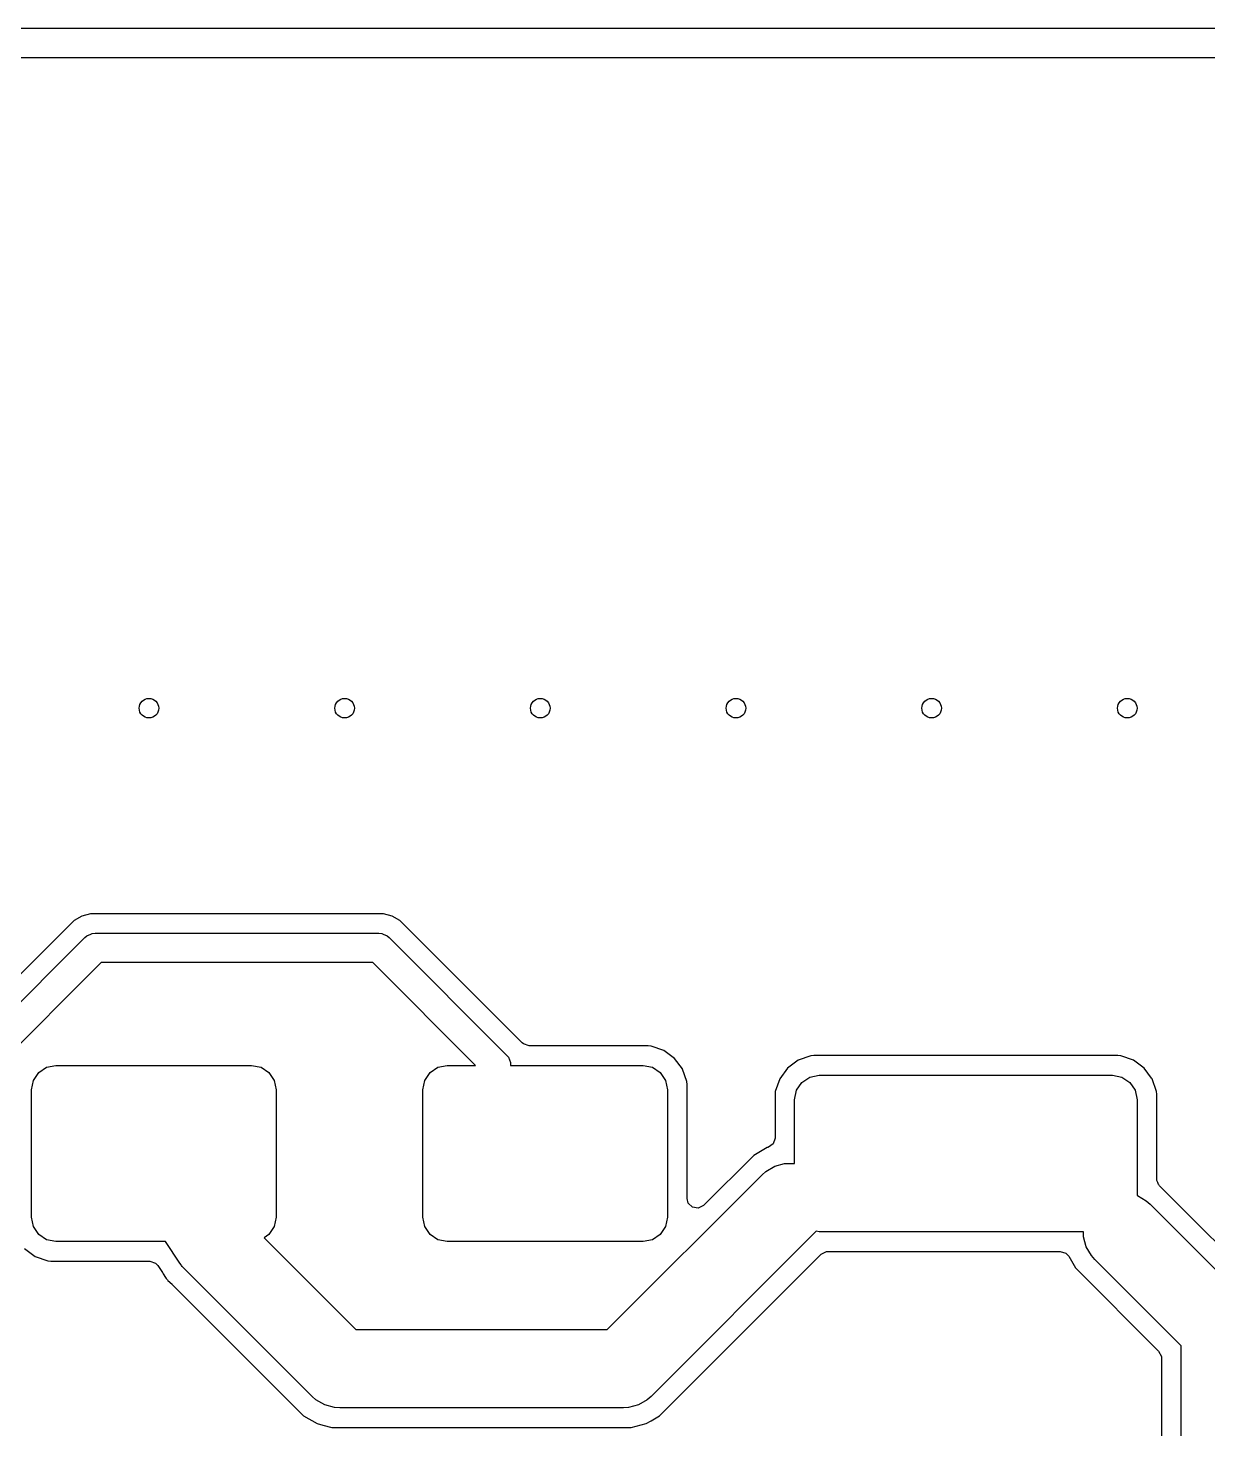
# Model space of a CAD drawing. Header units: millimetres. Extents: x 103.8 to 193.7, y -116.2 to -61.3.
# Drawn here: x 162.51 to 174.57, y -75.61 to -61.3 of the extents above; entities that cross this region are included whole.
import ezdxf

# ---------------------------------------------------------------- set-up
doc = ezdxf.new("R2010")
doc.units = ezdxf.units.MM
doc.layers.add('Edge.Cuts', color=254, linetype='CONTINUOUS', true_color=0xd0d2cd)
doc.layers.add('F.Cu', color=13, linetype='CONTINUOUS', true_color=0xc83434)

msp = doc.modelspace()

# ---------------------------------------------------------------- linework, layer by layer
at = {"layer": 'Edge.Cuts', "linetype": 'CONTINUOUS'}
msp.add_line((103.8, -61.3), (193.7, -61.3), dxfattribs=at)
at = {"layer": 'F.Cu', "linetype": 'CONTINUOUS'}
for p, q in [((104.1995, -61.6005), (193.3005, -61.6005)), ((162.984785, -70.419532), (162.309661, -71.094654)), ((162.985868, -70.418907), (162.984785, -70.419532)), ((163.064712, -70.373386), (162.985868, -70.418907)), ((163.153856, -70.3495), (163.064712, -70.373386)), ((166.146144, -70.3495), (163.153856, -70.3495)), ((166.235288, -70.373386), (166.146144, -70.3495)), ((166.315212, -70.41953), (166.235288, -70.373386)), ((167.56619, -71.670509), (166.315212, -70.41953)), ((163.116665, -70.575279), (163.156645, -70.558719)), ((163.156645, -70.558719), (163.170736, -70.552882)), ((163.170736, -70.552882), (163.2, -70.55)), ((163.2, -70.55), (166.1, -70.55)), ((166.1, -70.55), (166.129264, -70.552882)), ((166.129264, -70.552882), (166.143355, -70.558719)), ((166.143355, -70.558719), (166.183335, -70.575279)), ((161.493934, -72.193934), (163.093934, -70.593934)), ((163.093934, -70.593934), (163.116665, -70.575279)), ((166.183335, -70.575279), (166.206066, -70.593934)), ((166.206066, -70.593934), (167.406066, -71.793934)), ((163.262132, -70.85), (161.747676, -72.364455)), ((166.037868, -70.85), (163.262132, -70.85)), ((167.087868, -71.9), (166.037868, -70.85)), ((167.577997, -71.680593), (167.56619, -71.670509)), ((167.636188, -71.6995), (167.577997, -71.680593)), ((168.854266, -71.6995), (167.636188, -71.6995)), ((168.854274, -71.6995), (168.854266, -71.6995)), ((168.884694, -71.702353), (168.854274, -71.6995)), ((168.884703, -71.702355), (168.884694, -71.702353)), ((169.012883, -71.747207), (168.884703, -71.702355)), ((167.406066, -71.793934), (167.424721, -71.816664)), ((167.424721, -71.816664), (167.447118, -71.870737)), ((169.122144, -71.827845), (169.012883, -71.747207)), ((169.122146, -71.827847), (169.122144, -71.827845)), ((169.12215, -71.82785), (169.122146, -71.827847)), ((169.122152, -71.827853), (169.12215, -71.82785)), ((169.122154, -71.827855), (169.122152, -71.827853)), ((169.202308, -71.936461), (169.122154, -71.827855)), ((170.387116, -71.847207), (170.277855, -71.927845)), ((170.515296, -71.802355), (170.387116, -71.847207)), ((170.515305, -71.802353), (170.515296, -71.802355)), ((170.545725, -71.7995), (170.515305, -71.802353)), ((170.545734, -71.7995), (170.545725, -71.7995)), ((173.654266, -71.7995), (170.545734, -71.7995)), ((173.654274, -71.7995), (173.654266, -71.7995)), ((173.684694, -71.802353), (173.654274, -71.7995)), ((173.684703, -71.802355), (173.684694, -71.802353)), ((173.812883, -71.847207), (173.684703, -71.802355)), ((173.922144, -71.927845), (173.812883, -71.847207)), ((162.56903, -72.054329), (162.623223, -71.973223)), ((162.623223, -71.973223), (162.704329, -71.91903)), ((162.704329, -71.91903), (162.8, -71.9)), ((162.8, -71.9), (164.8, -71.9)), ((164.8, -71.9), (164.895671, -71.91903)), ((164.895671, -71.91903), (164.976777, -71.973223)), ((164.976777, -71.973223), (165.03097, -72.054329)), ((166.56903, -72.054329), (166.623223, -71.973223)), ((166.623223, -71.973223), (166.704329, -71.91903)), ((166.704329, -71.91903), (166.8, -71.9)), ((166.8, -71.9), (167.087868, -71.9)), ((167.447118, -71.870737), (167.447118, -71.9)), ((167.447118, -71.9), (168.8, -71.9)), ((168.8, -71.9), (168.895671, -71.91903)), ((168.895671, -71.91903), (168.976777, -71.973223)), ((168.976777, -71.973223), (169.03097, -72.054329)), ((169.202793, -71.937118), (169.202308, -71.936461)), ((169.247646, -72.065301), (169.202793, -71.937118)), ((170.277845, -71.927855), (170.197207, -72.037116)), ((170.277855, -71.927845), (170.277845, -71.927855)), ((170.504329, -72.01903), (170.6, -72)), ((170.6, -72), (173.6, -72)), ((173.6, -72), (173.695671, -72.01903)), ((173.922146, -71.927847), (173.922144, -71.927845)), ((173.92215, -71.92785), (173.922146, -71.927847)), ((173.922152, -71.927853), (173.92215, -71.92785)), ((173.922154, -71.927855), (173.922152, -71.927853)), ((173.996957, -72.029211), (173.922154, -71.927855)), ((162.55, -72.15), (162.56903, -72.054329)), ((165.03097, -72.054329), (165.05, -72.15)), ((166.55, -72.15), (166.56903, -72.054329)), ((169.03097, -72.054329), (169.05, -72.15)), ((169.25045, -72.095206), (169.247646, -72.065301)), ((169.250499, -72.095725), (169.25045, -72.095206)), ((169.2505, -72.095727), (169.250499, -72.095725)), ((169.2505, -73.261257), (169.2505, -72.095727)), ((170.197207, -72.037116), (170.152355, -72.165296)), ((170.36903, -72.154329), (170.423223, -72.073223)), ((170.423223, -72.073223), (170.504329, -72.01903)), ((173.695671, -72.01903), (173.776777, -72.073223)), ((173.776777, -72.073223), (173.83097, -72.154329)), ((174.002793, -72.037118), (173.996957, -72.029211)), ((174.047646, -72.165301), (174.002793, -72.037118)), ((162.55, -73.45), (162.55, -72.15)), ((165.05, -72.15), (165.05, -73.45)), ((166.55, -73.45), (166.55, -72.15)), ((169.05, -72.15), (169.05, -73.45)), ((170.152353, -72.165305), (170.1495, -72.195725)), ((170.1495, -72.195725), (170.1495, -72.642677)), ((170.152355, -72.165296), (170.152353, -72.165305)), ((170.35, -72.25), (170.36903, -72.154329)), ((170.35, -72.903422), (170.35, -72.25)), ((173.83097, -72.154329), (173.85, -72.25)), ((173.85, -72.25), (173.85, -73.229624)), ((174.050473, -72.195445), (174.047646, -72.165301)), ((174.050499, -72.195725), (174.050473, -72.195445)), ((174.0505, -72.195727), (174.050499, -72.195725)), ((174.0505, -72.202175), (174.0505, -72.195727)), ((174.0505, -73.060257), (174.0505, -72.202175)), ((170.130593, -72.700868), (170.081093, -72.736832)), ((170.1495, -72.642677), (170.130593, -72.700868)), ((169.931288, -72.819477), (169.419504, -73.331261)), ((170.068211, -72.740424), (169.931288, -72.819477)), ((170.068216, -72.740422), (170.068211, -72.740424)), ((170.076125, -72.738303), (170.068216, -72.740422)), ((170.081093, -72.736832), (170.076125, -72.738303)), ((170.017157, -73.017157), (170.056495, -72.982659)), ((170.056495, -72.982659), (170.146926, -72.930448)), ((170.146926, -72.930448), (170.24779, -72.903422)), ((170.24779, -72.903422), (170.35, -72.903422)), ((168.434314, -74.6), (170.017157, -73.017157)), ((174.051719, -73.075744), (174.0505, -73.060257)), ((174.062243, -73.096399), (174.051719, -73.075744)), ((174.069407, -73.118448), (174.062243, -73.096399)), ((174.075869, -73.123143), (174.069407, -73.118448)), ((174.079495, -73.13026), (174.075869, -73.123143)), ((174.347059, -73.397824), (174.079495, -73.13026)), ((169.26129, -73.306202), (169.2505, -73.261257)), ((173.85, -73.229624), (173.853074, -73.230448)), ((173.853074, -73.230448), (173.943505, -73.282659)), ((173.943505, -73.282659), (173.982843, -73.317157)), ((169.304555, -73.349467), (169.26129, -73.306202)), ((169.364987, -73.359038), (169.304555, -73.349467)), ((169.419504, -73.331261), (169.364987, -73.359038)), ((173.982843, -73.317157), (174.982843, -74.317158)), ((175.18052, -74.231284), (174.347059, -73.397824)), ((162.56903, -73.545671), (162.55, -73.45)), ((162.623223, -73.626777), (162.56903, -73.545671)), ((165.03097, -73.545671), (164.976777, -73.626777)), ((165.05, -73.45), (165.03097, -73.545671)), ((166.56903, -73.545671), (166.55, -73.45)), ((166.623223, -73.626777), (166.56903, -73.545671)), ((169.03097, -73.545671), (168.976777, -73.626777)), ((169.05, -73.45), (169.03097, -73.545671)), ((162.704329, -73.68097), (162.623223, -73.626777)), ((162.8, -73.7), (162.704329, -73.68097)), ((163.91926, -73.7), (162.8, -73.7)), ((164.06718, -73.92188), (163.91926, -73.7)), ((164.976777, -73.626777), (164.926234, -73.660548)), ((164.926234, -73.660548), (165.865685, -74.6)), ((166.704329, -73.68097), (166.623223, -73.626777)), ((166.8, -73.7), (166.704329, -73.68097)), ((168.8, -73.7), (166.8, -73.7)), ((168.895671, -73.68097), (168.8, -73.7)), ((170.571379, -73.594306), (168.882843, -75.282843)), ((168.976777, -73.626777), (168.895671, -73.68097)), ((170.6, -73.6), (170.571379, -73.594306)), ((173.303422, -73.6), (170.6, -73.6)), ((173.303422, -73.65221), (173.303422, -73.6)), ((173.330448, -73.753074), (173.303422, -73.65221)), ((162.477855, -73.772154), (162.587116, -73.852792)), ((162.587116, -73.852792), (162.587117, -73.852792)), ((162.587117, -73.852792), (162.587118, -73.852793)), ((162.587118, -73.852793), (162.715301, -73.897646)), ((169.080521, -75.368713), (170.619739, -73.829496)), ((170.619739, -73.829496), (170.674256, -73.801719)), ((170.674256, -73.801719), (170.689743, -73.8005)), ((170.689743, -73.8005), (173.065203, -73.8005)), ((173.065203, -73.8005), (173.123394, -73.819407)), ((173.123394, -73.819407), (173.150939, -73.85)), ((173.150939, -73.85), (173.219477, -73.968711)), ((173.382659, -73.843505), (173.330448, -73.753074)), ((173.417157, -73.882843), (173.382659, -73.843505)), ((162.715301, -73.897646), (162.745725, -73.900499)), ((162.745725, -73.900499), (162.745727, -73.9005)), ((162.745727, -73.9005), (162.745734, -73.9005)), ((162.745734, -73.9005), (163.758973, -73.9005)), ((163.758973, -73.9005), (163.817164, -73.919407)), ((163.817164, -73.919407), (163.841346, -73.944585)), ((163.841346, -73.944585), (163.887856, -74.014351)), ((164.079352, -73.937777), (164.06718, -73.92188)), ((164.082659, -73.943505), (164.079352, -73.937777)), ((164.091156, -73.953195), (164.082659, -73.943505)), ((164.098988, -73.963423), (164.091156, -73.953195)), ((164.103952, -73.967786), (164.098988, -73.963423)), ((164.117157, -73.982843), (164.103952, -73.967786)), ((165.417158, -75.282843), (164.117157, -73.982843)), ((173.219477, -73.968711), (173.219479, -73.968713)), ((173.219479, -73.968713), (173.219481, -73.968716)), ((173.219481, -73.968716), (174.070505, -74.81974)), ((174.3, -74.765685), (173.417157, -73.882843)), ((163.887856, -74.014351), (163.891211, -74.019752)), ((163.891211, -74.019752), (163.897109, -74.029967)), ((163.897109, -74.029967), (163.91948, -74.068715)), ((163.91948, -74.068715), (163.926409, -74.075644)), ((163.926409, -74.075644), (163.938774, -74.090728)), ((163.938774, -74.090728), (163.943856, -74.098351)), ((163.943856, -74.098351), (163.944206, -74.098875)), ((163.944206, -74.098875), (163.944209, -74.098879)), ((163.944209, -74.098879), (163.986658, -74.136185)), ((163.986658, -74.136185), (163.991308, -74.140543)), ((163.991308, -74.140543), (165.331284, -75.48052)), ((165.865685, -74.6), (168.434314, -74.6)), ((174.070505, -74.81974), (174.098281, -74.874255)), ((174.3, -79), (174.3, -74.765685)), ((174.098281, -74.874255), (174.0995, -74.889742)), ((174.0995, -74.889742), (174.0995, -78.943165)), ((165.456495, -75.317341), (165.417158, -75.282843)), ((168.882843, -75.282843), (168.843505, -75.317341)), ((165.546926, -75.369552), (165.456495, -75.317341)), ((165.64779, -75.396578), (165.546926, -75.369552)), ((165.7, -75.4), (165.64779, -75.396578)), ((168.6, -75.4), (165.7, -75.4)), ((168.65221, -75.396578), (168.6, -75.4)), ((168.753074, -75.369552), (168.65221, -75.396578)), ((168.843505, -75.317341), (168.753074, -75.369552)), ((168.968716, -75.48052), (169.08052, -75.368716)), ((169.08052, -75.368716), (169.080521, -75.368713)), ((165.331284, -75.48052), (165.468216, -75.559577)), ((165.468216, -75.559577), (165.468218, -75.559577)), ((165.468218, -75.559577), (165.468219, -75.559578)), ((165.468219, -75.559578), (165.527636, -75.575499)), ((165.527636, -75.575499), (165.62094, -75.6005)), ((168.679057, -75.600501), (168.831785, -75.559577)), ((168.831785, -75.559577), (168.881904, -75.530639)), ((168.881904, -75.530639), (168.968716, -75.48052)), ((165.62094, -75.6005), (165.620942, -75.600501)), ((165.620942, -75.600501), (165.620943, -75.600501)), ((165.620943, -75.600501), (165.785121, -75.600501)), ((165.785121, -75.600501), (165.785137, -75.6005)), ((165.785137, -75.6005), (168.514864, -75.6005)), ((168.514864, -75.6005), (168.51488, -75.600501)), ((168.51488, -75.600501), (168.520943, -75.600501)), ((168.520943, -75.600501), (168.679056, -75.600501)), ((168.679056, -75.600501), (168.679057, -75.600501))]:
    msp.add_line(p, q, dxfattribs=at)
at = {"layer": 'F.Cu'}
for centre in [(163.75, -68.25), (163.75, -68.25), (165.75, -68.25), (165.75, -68.25), (167.75, -68.25), (167.75, -68.25), (169.75, -68.25), (169.75, -68.25), (171.75, -68.25), (171.75, -68.25), (173.75, -68.25), (173.75, -68.25)]:
    msp.add_circle(centre, 0.1, dxfattribs=at)

doc.saveas('drawing.dxf')
